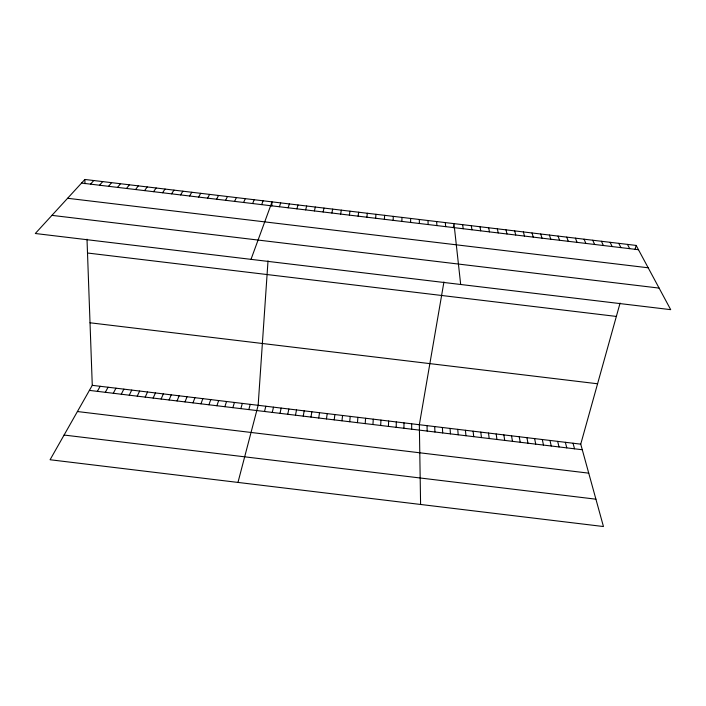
<?xml version="1.0" encoding="UTF-8"?>
<svg xmlns="http://www.w3.org/2000/svg" width="706" height="706" viewBox="0 0 706 706"><rect width="100%" height="100%" fill="white"/><g stroke="black" fill="none" stroke-linecap="round" stroke-linejoin="round"><path stroke-width="1.06" d="M403.938 428.268L403.991 422.868M401.89 221.41L401.97 217.404M396.19 427.333L396.313 421.95M388.441 426.398L388.627 421.023M393.136 220.36L393.304 216.371M380.693 425.462L380.949 420.096M372.945 424.535L373.271 419.17M384.382 219.31L384.646 215.33M268.015 260.876L258.149 405.315L237.975 482.419M271.757 206.055L272.048 201.863L251.001 259.358M365.196 423.6L365.593 418.252M357.448 422.665L357.916 417.325M375.627 218.26L375.98 214.297M349.699 421.738L350.238 416.399M366.882 217.219L367.314 213.256M341.96 420.802L342.569 415.472M334.212 419.867L334.891 414.554M358.127 216.168L358.648 212.224M326.463 418.94L327.213 413.628M318.724 418.005L319.536 412.701M349.373 215.118L349.991 211.182M310.975 417.07L311.867 411.774M443.933 281.959L419.346 424.721L420.591 504.463M453.261 227.773L453.976 223.625L460.683 284.492M340.627 214.077L341.325 210.15M303.236 416.134L304.189 410.857M295.487 415.207L296.511 409.93M331.873 213.027L332.667 209.117M287.748 414.272L288.842 409.003M280.008 413.345L281.165 408.086M323.127 211.985L324.001 208.076M272.269 412.41L273.496 407.159M314.373 210.935L315.344 207.043M264.521 411.474L265.827 406.232M305.627 209.885L306.678 206.002M248.812 409.586L250.251 404.361M87.006 239.175L92.274 385.335L50.082 459.747L603.453 526.535L580.738 444.153L620.08 303.068M635.012 249.518L636.159 245.423L84.861 179.465L35.3 233.501L670.7 309.66L636.159 245.423M240.834 408.624L242.343 403.408M296.882 208.844L298.02 204.969M232.856 407.662L234.445 402.455M288.136 207.793L289.363 203.937M224.887 406.7L226.538 401.502M216.91 405.747L218.639 400.558M279.391 206.752L280.706 202.896M208.941 404.785L210.741 399.605M200.972 403.823L202.834 398.652M192.994 402.861L194.935 397.699M261.635 204.625L263.126 200.795M185.025 401.899L187.037 396.746M177.056 400.946L179.139 395.801M252.624 203.549L254.213 199.727M169.087 399.984L171.24 394.848M161.118 399.022L163.342 393.895M243.614 202.463L245.291 198.66M153.149 398.06L155.444 392.942M145.18 397.107L147.545 391.998M234.604 201.386L236.369 197.592M137.211 396.145L139.647 391.045M129.242 395.183L131.748 390.091M225.593 200.31L227.456 196.524M121.273 394.23L123.85 389.138M216.592 199.233L218.542 195.456M113.304 393.268L115.952 388.194M105.335 392.307L108.062 387.241M207.582 198.157L209.62 194.397M97.375 391.345L100.164 386.288M198.571 197.08L200.707 193.329M189.57 196.003L191.794 192.261M180.568 194.927L182.88 191.194M171.558 193.85L173.967 190.126M162.556 192.764L165.054 189.058M153.555 191.688L156.141 187.99M144.554 190.611L147.227 186.931M135.552 189.535L138.314 185.863M126.55 188.458L129.401 184.796M117.549 187.381L120.497 183.728M108.547 186.305L111.583 182.66M99.546 185.228L102.679 181.601M90.544 184.151L93.766 180.533M81.552 183.075L638.462 249.712M67.599 198.28L648.179 267.786M51.935 215.365L659.104 288.092M87.509 253.013L616.356 316.429M90.015 322.783L597.576 383.773M92.274 385.335L580.738 444.153M89.406 390.392L582.282 449.74M77.413 411.536L588.733 473.152M64.087 435.046L595.917 499.186M627.475 244.382L629.69 248.662M618.791 243.349L620.927 247.612M610.116 242.308L612.155 246.562M601.433 241.267L603.392 245.52M592.758 240.234L594.62 244.47M584.083 239.193L585.856 243.42M575.399 238.151L577.084 242.37M566.724 237.119L568.321 241.32M558.049 236.078L559.558 240.269M549.374 235.045L550.795 239.219M540.699 234.004L542.032 238.178M532.024 232.962L533.268 237.128M523.349 231.93L524.505 236.078M573.051 443.227L574.525 448.804M514.674 230.888L515.742 235.027M565.365 442.3L566.768 447.869M557.669 441.374L559.002 446.942M506.008 229.856L506.979 233.977M549.983 440.447L551.245 446.007M497.333 228.815L498.224 232.936M542.296 439.52L543.488 445.071M534.61 438.594L535.73 444.136M488.658 227.773L489.461 231.886M526.923 437.676L527.973 443.2M519.237 436.749L520.225 442.265M479.992 226.741L480.698 230.836M511.55 435.823L512.468 441.338M503.863 434.896L504.711 440.403M471.317 225.699L471.943 229.785M496.177 433.969L496.953 439.467M462.651 224.667L463.18 228.744M488.49 433.043L489.205 438.532M480.812 432.116L481.448 437.596M473.126 431.198L473.691 436.661M465.439 430.272L465.942 435.734M445.31 222.593L445.671 226.644M457.762 429.345L458.185 434.799M436.643 221.552L436.908 225.593M450.075 428.418L450.437 433.863M442.397 427.492L442.688 432.928M427.977 220.519L428.154 224.552M434.711 426.565L434.931 432.001M84.861 179.465L85.011 183.71M427.033 425.647L427.183 431.066M419.302 219.478L419.399 223.502M411.669 423.794L411.686 429.195M410.636 218.445L410.645 222.452"/></g></svg>
